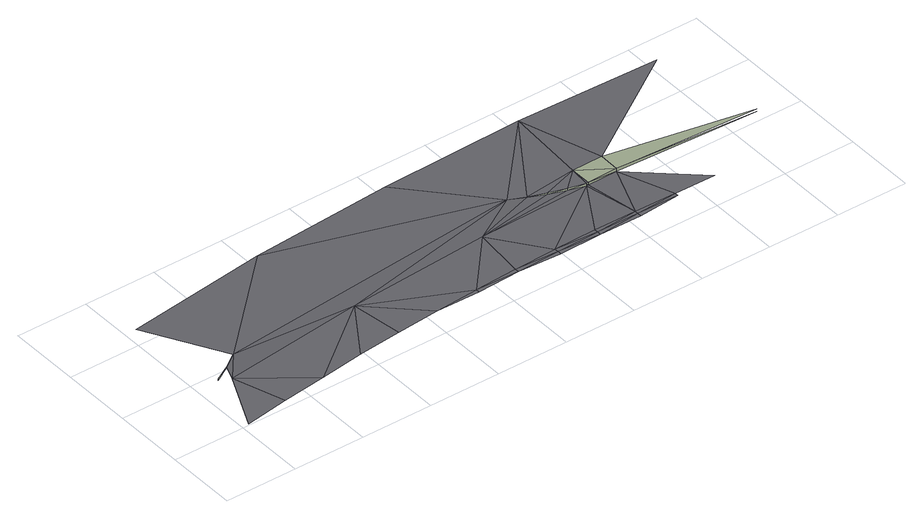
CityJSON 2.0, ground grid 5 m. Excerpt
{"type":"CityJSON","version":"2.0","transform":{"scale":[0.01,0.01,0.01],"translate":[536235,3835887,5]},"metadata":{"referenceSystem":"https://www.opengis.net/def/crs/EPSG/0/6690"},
"CityObjects":{
"road1":{"type":"Road","attributes":{"RoadStructureAttribute.sectionType":"1"},"geometry":[{"type":"MultiSurface","lod":"3","boundaries":[[[0,1,2]],[[3,4,5]],[[6,3,5]],[[2,7,5]],[[1,8,2]],[[5,7,6]],[[7,9,10]],[[8,11,2]],[[2,11,7]],[[8,12,11]],[[12,13,11]],[[13,14,11]],[[15,7,11]],[[7,15,9]],[[14,16,11]],[[16,14,17]],[[18,11,16]],[[15,19,9]],[[16,17,20]],[[21,16,20]],[[15,11,18]],[[16,21,18]],[[21,20,22]],[[21,23,18]],[[22,20,24]],[[23,21,22]],[[25,26,18]],[[27,18,23]],[[22,24,28]],[[23,22,29]],[[18,26,15]],[[30,25,18]],[[29,22,28]],[[15,31,19]],[[32,23,29]],[[33,15,26]],[[27,23,32]],[[34,33,26]],[[35,29,28]],[[36,32,29]],[[18,27,30]],[[34,26,25]],[[37,34,25]],[[25,30,37]],[[35,28,38]],[[36,29,35]],[[33,34,39]],[[32,36,27]],[[39,31,33]],[[40,37,30]],[[15,33,31]],[[34,37,39]],[[30,27,40]],[[41,27,36]],[[39,37,40]],[[41,42,40]],[[40,27,41]],[[43,35,38]],[[44,36,35]],[[40,42,39]],[[45,41,36]],[[41,45,42]],[[45,46,42]],[[39,42,46]],[[46,47,39]],[[36,44,45]],[[44,35,43]],[[39,47,31]],[[45,44,48]],[[45,49,46]],[[46,50,47]],[[47,51,31]]],"semantics":{"surfaces":[{"type":"TrafficArea","function":"1010"},{"type":"AuxiliaryTrafficArea","function":"2000"},{"type":"TrafficArea","function":"2000"},{"type":"TrafficArea","function":"1000"},{"type":"AuxiliaryTrafficArea","function":"5000"}],"values":[0,1,1,2,0,1,2,0,2,0,0,0,2,2,0,3,0,2,3,3,2,0,3,0,3,3,2,0,3,3,2,2,3,2,3,1,0,1,3,3,2,1,1,1,3,3,2,0,2,1,2,2,1,0,2,1,1,3,3,2,0,1,1,4,4,0,3,2,0,1,4,2]}}]}
},
"vertices":[
[45,1,50],[353,49,51],[241,411,45],[158,439,63],[158,439,53],[269,499,58],[269,499,63],[372,570,62],[662,88,51],[1048,1217,79],[57,1089,79],[1233,530,42],[968,129,51],[1275,160,52],[1580,187,51],[2541,768,68],[1884,208,52],[1885,180,52],[2231,599,43],[2045,1289,78],[2187,196,54],[2185,224,53],[2486,207,53],[2485,235,53],[2486,180,53],[2768,676,58],[2653,718,63],[3005,610,48],[2783,186,53],[2783,213,54],[2885,638,53],[3045,1311,83],[2782,241,53],[2653,718,68],[2768,676,68],[3077,210,54],[3078,237,54],[2885,638,68],[3077,182,54],[3016,756,68],[3005,610,68],[3018,610,48],[3018,610,68],[3367,204,55],[3368,232,54],[3230,613,49],[3230,613,69],[3232,759,69],[3655,225,55],[4229,569,49],[4229,569,69],[4044,1283,81]
]}
